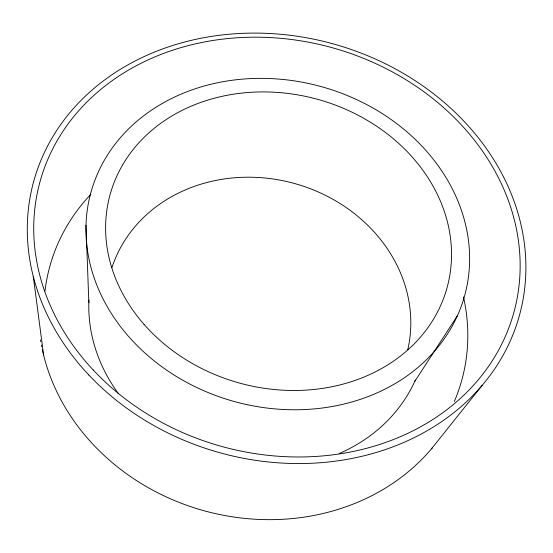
<?xml version="1.0" encoding="UTF-8"?>
<svg xmlns="http://www.w3.org/2000/svg" width="553" height="553" viewBox="0 0 553 553"><rect width="100%" height="100%" fill="white"/><g stroke="black" fill="none" stroke-linecap="round" stroke-linejoin="round"><path stroke-width="0.83" d="M414.688 381.542L457.421 315.694A193.861 163.342 15.5 0 0 246.258 78.844A193.861 163.342 15.5 0 0 129.651 337.662A193.861 163.342 15.5 0 0 457.421 315.694M431.464 448.836L482.202 385.303M33.291 276.472L43.659 355.379M85.998 225.195L88.839 302.622M432.598 447.488A219.023 193.453 15.5 0 1 209.663 512.23A219.023 193.453 15.5 0 1 42.27 349.399M41.731 346.828A219.023 193.453 15.5 0 1 41.399 345.107M40.777 341.657A219.023 193.453 15.5 0 1 40.493 339.929M44.987 291.044A213.693 188.684 15.5 0 1 90.899 194.255M463.442 296.85A213.693 188.684 15.5 0 1 454.276 401.596M415.393 379.973A170.359 150.105 15.5 0 1 339.189 453.543M118.377 393.556A170.359 150.105 15.5 0 1 88.929 300.016M111.976 267.528A153.63 135.271 15.5 0 1 294.659 183.541A153.63 135.271 15.5 0 1 407.775 349.731M144.008 324.314A174.789 147.139 15.5 0 0 439.96 307.039A174.789 147.139 15.5 0 0 251.739 92.247A174.789 147.139 15.5 0 0 144.008 324.314M88.791 374.955A251.94 212.145 15.5 0 0 512.493 335.74A251.94 212.145 15.5 0 0 228.5 34.286A251.94 212.145 15.5 0 0 88.791 374.955M93.25 370.026A245.781 206.877 15.5 0 0 506.831 332.941A245.781 206.877 15.5 0 0 230.732 38.281A245.781 206.877 15.5 0 0 93.25 370.026"/></g></svg>
